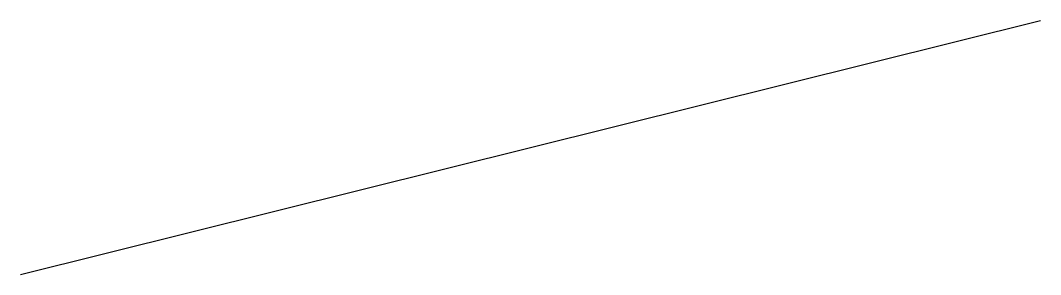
# Model space of a CAD drawing. Header units: inches. Extents: x 13941 to 51911, y 7422 to 16884.
import ezdxf

# ---------------------------------------------------------------- set-up
doc = ezdxf.new("R2010")
doc.units = ezdxf.units.IN
doc.header["$LTSCALE"] = 0.3

msp = doc.modelspace()

# ---------------------------------------------------------------- linework, layer by layer
msp.add_line((13941, 7422), (51911, 16884))

doc.saveas('drawing.dxf')
